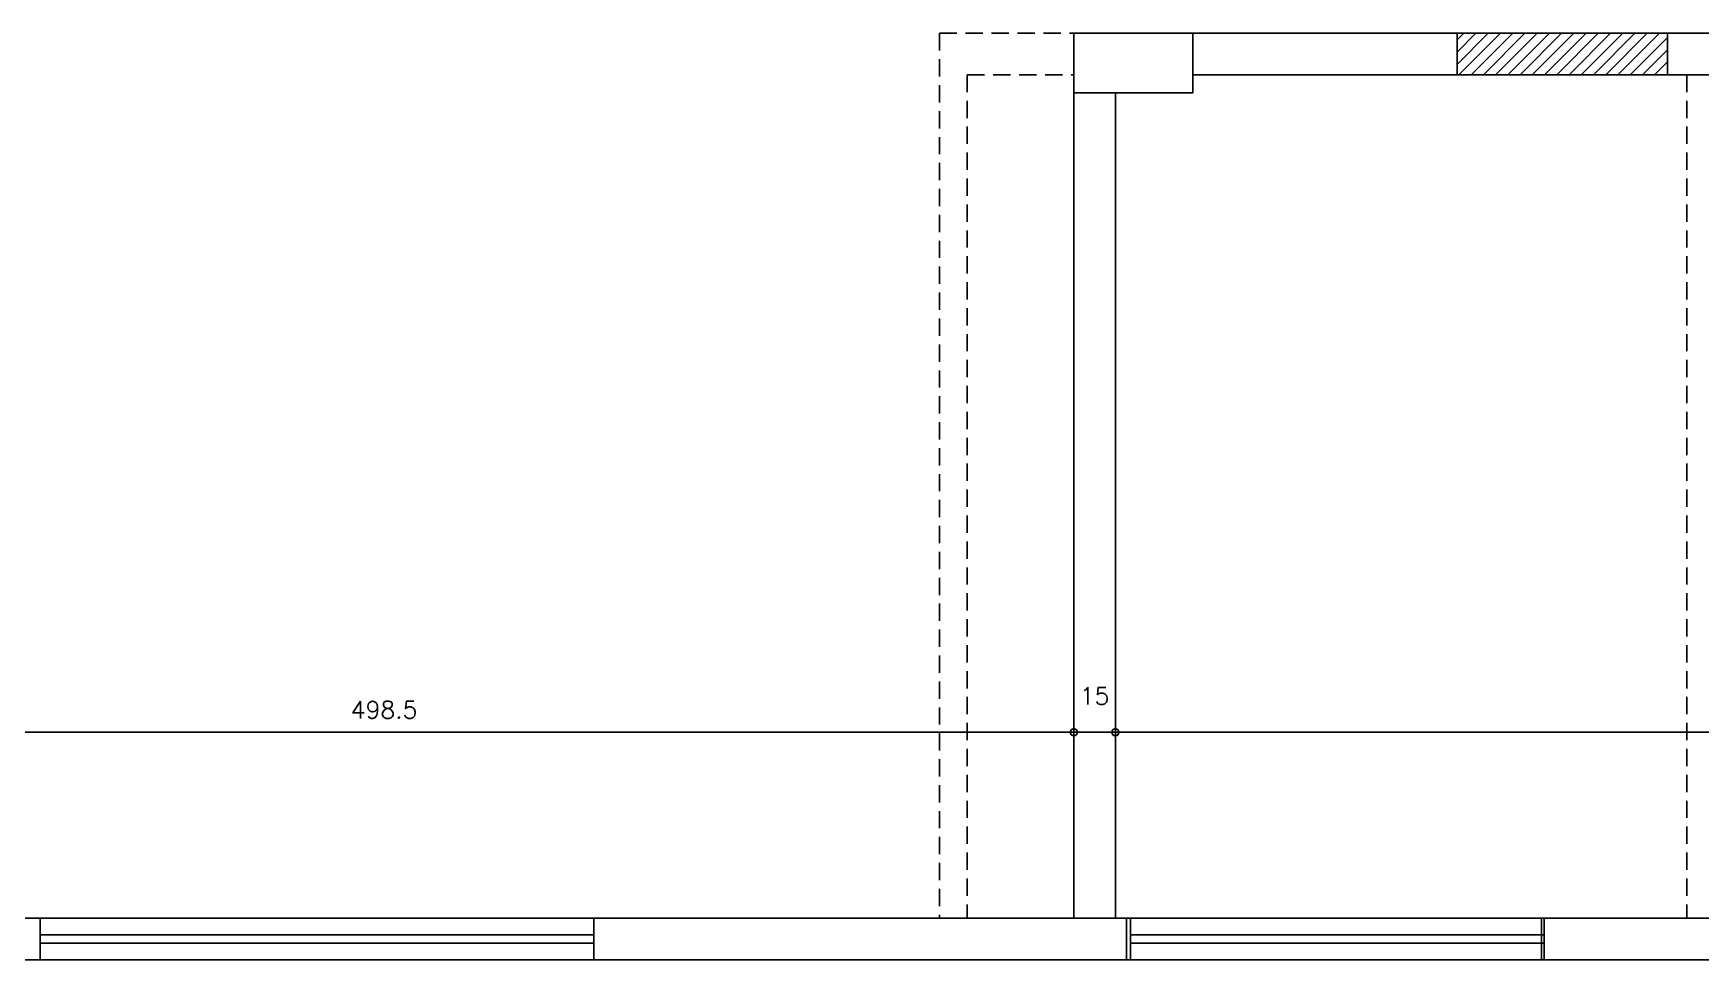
# Model space of a CAD drawing. Extents: x 126968 to 132038, y -1805 to 3860.
# Drawn here: x 127627 to 128229, y 2143 to 2478 of the extents above; entities that cross this region are included whole.
import ezdxf

# ---------------------------------------------------------------- set-up
doc = ezdxf.new("R2010")
doc.units = 0
doc.header["$MEASUREMENT"] = 0
doc.header["$PDMODE"] = 3
doc.linetypes.add('HIDDEN', pattern=[0.375, 0.25, -0.125])
doc.layers.get('0').update_dxf_attribs({"linetype": 'CONTINUOUS'})
doc.layers.get('Defpoints').update_dxf_attribs({"linetype": 'CONTINUOUS'})
doc.layers.add('COTA', color=8, linetype='CONTINUOUS', lineweight=5)
for name, color, linetype in [('PENA02', 2, 'CONTINUOUS'), ('PENA03', 3, 'CONTINUOUS'), ('PENA06', 6, 'CONTINUOUS')]:
    doc.layers.add(name, color=color, linetype=linetype)
doc.layers.add('PROJEÇÃO', color=1, linetype='HIDDEN', transparency=0.51)
doc.styles.get("Standard").update_dxf_attribs({"font": 'romans.shx'})
doc.dimstyles.new('COTAS_1_25', dxfattribs={"dimscale": 25, "dimtxt": 0.25, "dimasz": 0.2, "dimexe": 0.1, "dimexo": 0.2, "dimgap": 0.2, "dimtad": 1, "dimdsep": 46, "dimtxsty": 'Standard', "dimblk1": 'DOTSMALL', "dimblk2": 'DOTSMALL', "dimsah": 1, "dimcen": 0.1, "dimdle": 0.1, "dimse1": 1, "dimse2": 1, "dimclrt": 2, "dimadec": 0, "dimazin": 0, "dimtfac": 1, "dimtmove": 2, "dimatfit": 3, "dimldrblk": 'DOTSMALL', "dimfxl": 1, "dimtolj": 1, "dimtzin": 0, "dimarcsym": 0})

# ---------------------------------------------------------------- blocks, each defined once
blk = doc.blocks.new('_DOTSMALL')
at = {"color": 0, "linetype": 'ByBlock', "const_width": 0.5}
blk.add_lwpolyline([(-0.0625, 0, 1), (0.0625, 0, 1)], format="xyb", close=True, dxfattribs=at)
blk = doc.blocks.new('*D302')
at = {"layer": 'COTA', "color": 0, "lineweight": -2, "transparency": 16777216}
blk.add_line((127501.93, 2225.36), (128005.43, 2225.36), dxfattribs=at)
at = {"layer": 'Defpoints', "color": 0, "transparency": 16777216}
for p in [(128002.93, 2225.36), (127504.43, 2158.13), (128002.93, 2158.13)]:
    blk.add_point(p, dxfattribs=at)
at = {"layer": 'COTA', "color": 0, "lineweight": -2, "transparency": 16777216, "xscale": 5, "yscale": 5, "zscale": 5, "rotation": 180}
blk.add_blockref('_DOTSMALL', (127504.43, 2225.36), dxfattribs=at)
at = {"layer": 'COTA', "color": 0, "lineweight": -2, "transparency": 16777216, "xscale": 5, "yscale": 5, "zscale": 5}
blk.add_blockref('_DOTSMALL', (128002.93, 2225.36), dxfattribs=at)
at = {"layer": 'COTA', "color": 2, "transparency": 16777216, "insert": (127753.68, 2233.48), "char_height": 6.25, "attachment_point": 5}
blk.add_mtext('\\A1;498.5', dxfattribs=at)
blk = doc.blocks.new('*D303')
at = {"layer": 'COTA', "color": 0, "lineweight": -2, "transparency": 16777216}
blk.add_line((128000.43, 2225.36), (128020.43, 2225.36), dxfattribs=at)
at = {"layer": 'Defpoints', "color": 0, "transparency": 16777216}
for p in [(128017.93, 2225.36), (128002.93, 2158.13), (128017.93, 2158.13)]:
    blk.add_point(p, dxfattribs=at)
at = {"layer": 'COTA', "color": 0, "lineweight": -2, "transparency": 16777216, "xscale": 5, "yscale": 5, "zscale": 5, "rotation": 180}
blk.add_blockref('_DOTSMALL', (128002.93, 2225.36), dxfattribs=at)
at = {"layer": 'COTA', "color": 0, "lineweight": -2, "transparency": 16777216, "xscale": 5, "yscale": 5, "zscale": 5}
blk.add_blockref('_DOTSMALL', (128017.93, 2225.36), dxfattribs=at)
at = {"layer": 'COTA', "color": 2, "transparency": 16777216, "insert": (128010.43, 2238.48), "char_height": 6.25, "attachment_point": 5}
blk.add_mtext('\\A1;15', dxfattribs=at)
blk = doc.blocks.new('*D304')
at = {"layer": 'COTA', "color": 0, "lineweight": -2, "transparency": 16777216}
blk.add_line((128015.43, 2225.36), (128576.93, 2225.36), dxfattribs=at)
at = {"layer": 'Defpoints', "color": 0, "transparency": 16777216}
for p in [(128574.43, 2225.36), (128017.93, 2158.13), (128574.43, 2158.13)]:
    blk.add_point(p, dxfattribs=at)
at = {"layer": 'COTA', "color": 0, "lineweight": -2, "transparency": 16777216, "xscale": 5, "yscale": 5, "zscale": 5, "rotation": 180}
blk.add_blockref('_DOTSMALL', (128017.93, 2225.36), dxfattribs=at)
at = {"layer": 'COTA', "color": 0, "lineweight": -2, "transparency": 16777216, "xscale": 5, "yscale": 5, "zscale": 5}
blk.add_blockref('_DOTSMALL', (128574.43, 2225.36), dxfattribs=at)
at = {"layer": 'COTA', "color": 2, "transparency": 16777216, "insert": (128296.18, 2233.48), "char_height": 6.25, "attachment_point": 5}
blk.add_mtext('\\A1;556.5', dxfattribs=at)

msp = doc.modelspace()

# ---------------------------------------------------------------- hatches: boundary and pattern name
at = {"layer": 'PENA06'}
h = msp.add_hatch(dxfattribs=at)
h.set_pattern_fill('ANSI31', color=256, scale=25)
h.set_pattern_definition([(45, (89948.3493, -6200.0578), (-2.2097087, 2.2097087), [])])
h.paths.add_polyline_path([(128217.429, 2478.129), (128141.429, 2478.129), (128141.429, 2463.129), (128217.429, 2463.129)])

# ---------------------------------------------------------------- linework, layer by layer
at = {"layer": 'PENA02', "linetype": 'Continuous'}
for p, q in [((127629.429, 2158.129), (127829.429, 2158.129)), ((127629.429, 2158.129), (127829.429, 2158.129)), ((127629.429, 2158.129), (127829.429, 2158.129)), ((128171.929, 2158.129), (128021.929, 2158.129)), ((128172.929, 2158.129), (128023.429, 2158.129)), ((128172.929, 2158.129), (128023.429, 2158.129)), ((127829.429, 2143.129), (127629.429, 2143.129)), ((127829.429, 2143.129), (127629.429, 2143.129)), ((127829.429, 2143.129), (127629.429, 2143.129)), ((128021.929, 2143.129), (128171.929, 2143.129)), ((128023.429, 2143.129), (128172.929, 2143.129)), ((128023.429, 2143.129), (128172.929, 2143.129))]:
    msp.add_line(p, q, dxfattribs=at)
at = {"layer": 'PENA03', "linetype": 'Continuous'}
for p, q in [((127829.429, 2152.129), (127629.429, 2152.129)), ((128172.929, 2152.129), (128023.429, 2152.129)), ((127829.429, 2149.129), (127629.429, 2149.129)), ((128172.929, 2149.129), (128023.429, 2149.129))]:
    msp.add_line(p, q, dxfattribs=at)
at = {"layer": 'PENA06'}
for p, q in [((128045.929, 2478.129), (128241.429, 2478.129)), ((128049.429, 2478.129), (128141.429, 2478.129)), ((128217.429, 2478.129), (128241.429, 2478.129)), ((128045.929, 2463.129), (128241.429, 2463.129)), ((128049.429, 2463.129), (128141.429, 2463.129)), ((128217.429, 2463.129), (128224.429, 2463.129)), ((128002.929, 2456.629), (128002.929, 2158.129)), ((128017.929, 2456.629), (128017.929, 2158.129)), ((127504.429, 2158.129), (127629.429, 2158.129)), ((127504.429, 2158.129), (127629.429, 2158.129)), ((127829.429, 2158.129), (128002.929, 2158.129)), ((127829.429, 2158.129), (127954.429, 2158.129)), ((127964.429, 2158.129), (128021.929, 2158.129)), ((128017.929, 2158.129), (128023.429, 2158.129)), ((128171.929, 2158.129), (128224.429, 2158.129)), ((128172.929, 2158.129), (128574.429, 2158.129)), ((127489.429, 2143.129), (127629.429, 2143.129)), ((127489.429, 2143.129), (127629.429, 2143.129)), ((127829.429, 2143.129), (128023.429, 2143.129)), ((127829.429, 2143.129), (128021.929, 2143.129)), ((128171.929, 2143.129), (128589.429, 2143.129)), ((128172.929, 2143.129), (128589.429, 2143.129))]:
    msp.add_line(p, q, dxfattribs=at)
at = {"layer": 'PENA06', "linetype": 'Continuous'}
for p, q in [((128141.429, 2463.129), (128141.429, 2478.129)), ((128217.429, 2463.129), (128217.429, 2478.129)), ((127629.429, 2158.129), (127629.429, 2143.129)), ((127629.429, 2158.129), (127629.429, 2143.129)), ((127829.429, 2158.129), (127829.429, 2143.129)), ((127829.429, 2158.129), (127829.429, 2143.129)), ((128021.929, 2143.129), (128021.929, 2158.129)), ((128023.429, 2143.129), (128023.429, 2158.129)), ((128171.929, 2143.129), (128171.929, 2158.129)), ((128172.929, 2143.129), (128172.929, 2158.129))]:
    msp.add_line(p, q, dxfattribs=at)
at = {"layer": 'PENA06'}
msp.add_lwpolyline([(128002.929, 2456.629), (128002.929, 2478.129), (128045.929, 2478.129), (128045.929, 2456.629)], close=True, dxfattribs=at)
at = {"layer": 'PROJEÇÃO', "ltscale": 25}
for p, q in [((127954.429, 2478.129), (127954.429, 2158.129)), ((127954.429, 2478.129), (128002.929, 2478.129)), ((127964.429, 2463.129), (128002.929, 2463.129)), ((127964.429, 2463.129), (127964.429, 2158.129)), ((128224.429, 2463.129), (128224.429, 2158.129))]:
    msp.add_line(p, q, dxfattribs=at)

# ---------------------------------------------------------------- dimensions: what is measured, and where the dimension line sits
at = {"layer": 'COTA'}
for base, p1, p2, picture, middle in [((128017.929, 2225.36), (128002.929, 2158.129), (128017.929, 2158.129), '*D303', (128010.429, 2238.485)), ((128002.929, 2225.36), (127504.429, 2158.129), (128002.929, 2158.129), '*D302', (127753.679, 2233.485)), ((128574.429, 2225.36), (128017.929, 2158.129), (128574.429, 2158.129), '*D304', (128296.179, 2233.485))]:
    dim = msp.add_linear_dim(base=base, p1=p1, p2=p2, dimstyle='COTAS_1_25', dxfattribs=at)
    dim.commit()
    dim.dimension.update_dxf_attribs({"geometry": picture, "text_midpoint": middle})

doc.saveas('drawing.dxf')
